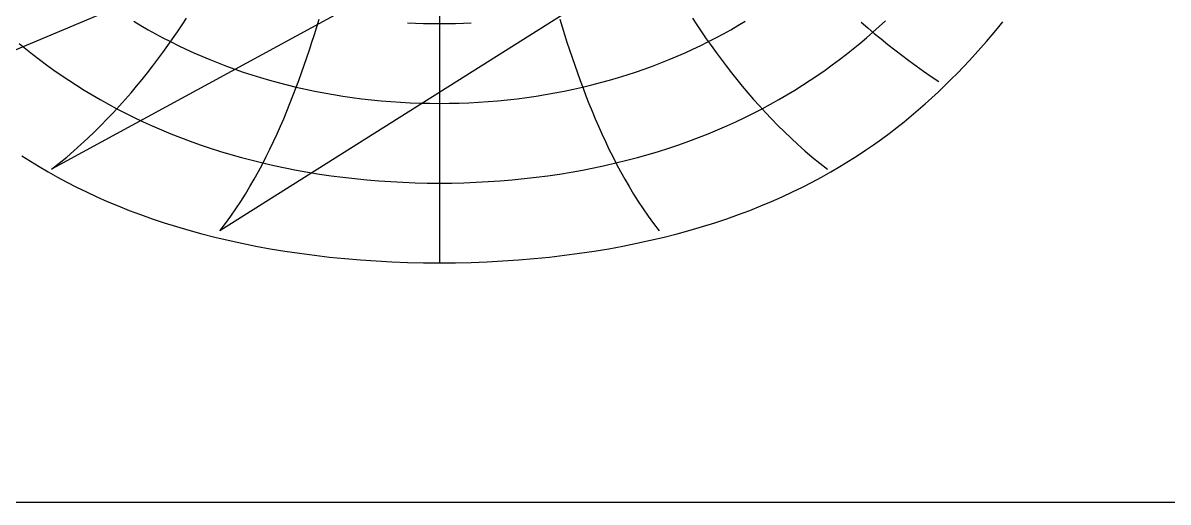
# Model space of a CAD drawing. Header units: millimetres. Extents: x -126 to 126, y -63 to 63.
# Drawn here: x -36.5 to 63.8, y -62.8 to -20.9 of the extents above; entities that cross this region are included whole.
import ezdxf

# ---------------------------------------------------------------- set-up
doc = ezdxf.new("R2010")
doc.units = ezdxf.units.MM
doc.layers.add('ENGRAVE', color=7, linetype='Continuous')
doc.layers.add('GUIDE', color=3, linetype='Continuous')

msp = doc.modelspace()

# ---------------------------------------------------------------- linework, layer by layer
at = {"layer": 'ENGRAVE'}
for points in [[(105.9085, 39.7297), (-19.2427, -39.0915), (-18.754, -38.4505), (-18.2873, -37.8068), (-17.8409, -37.1606), (-17.4135, -36.5122), (-17.0036, -35.8616), (-16.6101, -35.2091), (-16.2319, -34.5547), (-15.8679, -33.8986), (-15.5172, -33.241), (-15.179, -32.5818), (-14.8523, -31.9213), (-14.5366, -31.2595), (-14.231, -30.5965), (-13.9351, -29.9324), (-13.6481, -29.2672), (-13.3696, -28.601), (-13.099, -27.9339), (-12.8359, -27.2659), (-12.5799, -26.5971), (-12.3305, -25.9275), (-12.0873, -25.2571), (-11.85, -24.5861), (-11.6183, -23.9145), (-11.3918, -23.2422), (-11.1703, -22.5693), (-10.9534, -21.896), (-10.7409, -21.2221), (-10.5326, -20.5477)], [(62.8319, 34.2829), (63.8222, 34.03), (64.7981, 33.765), (65.7592, 33.4885), (66.7054, 33.2006), (67.6366, 32.9018), (68.5526, 32.5923), (69.4534, 32.2726), (70.3392, 31.9429), (71.2098, 31.6035), (72.0655, 31.2548), (72.9062, 30.8971), (73.7323, 30.5308), (74.5439, 30.1561), (75.3412, 29.7733), (76.1244, 29.3827), (76.8938, 28.9846), (77.6496, 28.5794), (78.3922, 28.1671), (79.1217, 27.7482), (79.8386, 27.3229), (80.5431, 26.8913), (81.2355, 26.4539), (-43.7476, -26.0107)], [(90.9871, 34.2197), (-33.9843, -33.6924), (-33.3122, -33.1593), (-32.6595, -32.6207), (-32.0253, -32.0769), (-31.4087, -31.5283), (-30.809, -30.9751), (-30.2253, -30.4174), (-29.657, -29.8557), (-29.1033, -29.29), (-28.5636, -28.7206), (-28.0371, -28.1476), (-27.5234, -27.5714), (-27.0217, -26.992), (-26.5315, -26.4095), (-26.0524, -25.8243), (-25.5837, -25.2363), (-25.125, -24.6458), (-24.6758, -24.0528), (-24.2356, -23.4576), (-23.8041, -22.8601), (-23.3809, -22.2606), (-22.9654, -21.6591), (-22.5574, -21.0557), (-22.1566, -20.4506)], [(-36.8347, -22.6715), (-36.2475, -23.1501), (-35.6492, -23.6233), (-35.0398, -24.0906), (-34.4188, -24.5521), (-33.786, -25.0073), (-33.141, -25.4561), (-32.4837, -25.8983), (-31.8137, -26.3336), (-31.1308, -26.7617), (-30.4346, -27.1824), (-29.725, -27.5954), (-29.0017, -28.0005), (-28.2645, -28.3973), (-27.5132, -28.7855), (-26.7475, -29.1648), (-25.9674, -29.535), (-25.1727, -29.8957), (-24.3633, -30.2466), (-23.5391, -30.5874), (-22.7002, -30.9177), (-21.8465, -31.2373), (-20.978, -31.5457), (-20.0949, -31.8427), (-19.1973, -32.1278), (-18.2853, -32.4009), (-17.3594, -32.6614), (-16.4197, -32.9092), (-15.4666, -33.1439), (-14.5006, -33.3651), (-13.5221, -33.5726), (-12.5317, -33.766), (-11.5301, -33.9452), (-10.5178, -34.1097), (-9.4956, -34.2594), (-8.4644, -34.394), (-7.425, -34.5133), (-6.3783, -34.6171), (-5.3251, -34.7052), (-4.2667, -34.7775), (-3.2038, -34.8339), (-2.1377, -34.8743), (-1.0694, -34.8985), (0, -34.9066), (1.0694, -34.8985), (2.1377, -34.8743), (3.2038, -34.8339), (4.2667, -34.7775), (5.3251, -34.7052), (6.3783, -34.6171), (7.425, -34.5133), (8.4644, -34.394), (9.4956, -34.2594), (10.5178, -34.1097), (11.5301, -33.9452), (12.5317, -33.766), (13.5221, -33.5726), (14.5006, -33.3651), (15.4666, -33.1439), (16.4197, -32.9092), (17.3594, -32.6614), (18.2853, -32.4009), (19.1973, -32.1278), (20.0949, -31.8427), (20.978, -31.5457), (21.8465, -31.2373), (22.7002, -30.9177), (23.5391, -30.5874), (24.3633, -30.2466), (25.1727, -29.8957), (25.9674, -29.535), (26.7475, -29.1648), (27.5132, -28.7855), (28.2645, -28.3973), (29.0017, -28.0005), (29.725, -27.5954), (30.4346, -27.1824), (31.1308, -26.7617), (31.8137, -26.3336), (32.4837, -25.8983), (33.141, -25.4561), (33.786, -25.0073), (34.4188, -24.5521), (35.0398, -24.0906), (35.6492, -23.6233), (36.2475, -23.1501), (36.8347, -22.6715), (37.4114, -22.1875), (37.9777, -21.6984), (38.5339, -21.2044), (39.0804, -20.7056)], [(-36.5864, -32.5175), (-35.8381, -32.9931), (-35.0705, -33.4616), (-34.2829, -33.9225), (-33.4746, -34.3755), (-32.6449, -34.8202), (-31.7933, -35.2563), (-30.9192, -35.6832), (-30.0218, -36.1005), (-29.1007, -36.5077), (-28.1554, -36.9044), (-27.1853, -37.2901), (-26.19, -37.6642), (-25.1693, -38.0263), (-24.1229, -38.3757), (-23.0505, -38.7119), (-21.9522, -39.0344), (-20.828, -39.3425), (-19.6781, -39.6358), (-18.5029, -39.9135), (-17.3028, -40.1752), (-16.0787, -40.4202), (-14.8312, -40.6481), (-13.5615, -40.8582), (-12.2708, -41.0501), (-10.9605, -41.2232), (-9.6322, -41.3771), (-8.2877, -41.5114), (-6.9289, -41.6257), (-5.5581, -41.7197), (-4.1774, -41.7931), (-2.7891, -41.8457), (-1.3958, -41.8774), (0, -41.8879), (1.3958, -41.8774), (2.7891, -41.8457), (4.1774, -41.7931), (5.5581, -41.7197), (6.9289, -41.6257), (8.2877, -41.5114), (9.6322, -41.3771), (10.9605, -41.2232), (12.2708, -41.0501), (13.5615, -40.8582), (14.8312, -40.6481), (16.0787, -40.4202), (17.3028, -40.1752), (18.5029, -39.9135), (19.6781, -39.6358), (20.828, -39.3425), (21.9522, -39.0344), (23.0505, -38.7119), (24.1229, -38.3757), (25.1693, -38.0263), (26.19, -37.6642), (27.1853, -37.2901), (28.1554, -36.9044), (29.1007, -36.5077), (30.0218, -36.1005), (30.9192, -35.6832), (31.7933, -35.2563), (32.6449, -34.8202), (33.4746, -34.3755), (34.2829, -33.9225), (35.0705, -33.4616), (35.8381, -32.9931), (36.5864, -32.5175), (37.316, -32.0351), (38.0275, -31.5462), (38.7216, -31.0512), (39.3989, -30.5502), (40.0602, -30.0437), (40.7058, -29.5318), (41.3366, -29.0149), (41.9529, -28.4931), (42.5555, -27.9668), (43.1449, -27.4361), (43.7215, -26.9012), (44.2859, -26.3623), (44.8387, -25.8197), (45.3802, -25.2735), (45.911, -24.7238), (46.4314, -24.1709), (46.942, -23.6149), (47.4432, -23.0559), (47.9353, -22.4941), (48.4187, -21.9297), (48.8939, -21.3626), (49.3612, -20.7932)], [(-26.7784, -20.7417), (-26.1542, -21.1132), (-25.5207, -21.4771), (-24.8779, -21.8333), (-24.2256, -22.1815), (-23.564, -22.5216), (-22.8929, -22.8533), (-22.2124, -23.1764), (-21.5225, -23.4907), (-20.8232, -23.796), (-20.1145, -24.0921), (-19.3966, -24.3787), (-18.6696, -24.6557), (-17.9335, -24.9227), (-17.1885, -25.1797), (-16.4348, -25.4264), (-15.6725, -25.6626), (-14.9019, -25.8881), (-14.1232, -26.1027), (-13.3367, -26.3062), (-12.5427, -26.4984), (-11.7415, -26.6791), (-10.9333, -26.8482), (-10.1187, -27.0055), (-9.298, -27.1508), (-8.4716, -27.284), (-7.6399, -27.4049), (-6.8035, -27.5135), (-5.9627, -27.6096), (-5.1181, -27.693), (-4.2702, -27.7638), (-3.4195, -27.8219), (-2.5666, -27.8671), (-1.712, -27.8994), (-0.8563, -27.9188), (0, -27.9253), (0.8563, -27.9188), (1.712, -27.8994), (2.5666, -27.8671), (3.4195, -27.8219), (4.2702, -27.7638), (5.1181, -27.693), (5.9627, -27.6096), (6.8035, -27.5135), (7.6399, -27.4049), (8.4716, -27.284), (9.298, -27.1508), (10.1187, -27.0055), (10.9333, -26.8482), (11.7415, -26.6791), (12.5427, -26.4984), (13.3367, -26.3062), (14.1232, -26.1027), (14.9019, -25.8881), (15.6725, -25.6626), (16.4348, -25.4264), (17.1885, -25.1797), (17.9335, -24.9227), (18.6696, -24.6557), (19.3966, -24.3787), (20.1145, -24.0921), (20.8232, -23.796), (21.5225, -23.4907), (22.2124, -23.1764), (22.8929, -22.8533), (23.564, -22.5216), (24.2256, -22.1815), (24.8779, -21.8333), (25.5207, -21.4771), (26.1542, -21.1132), (26.7784, -20.7417)], [(-2.7891, -20.8596), (-2.093, -20.8965), (-1.3958, -20.9229), (-0.6981, -20.9387), (0, -20.944), (0.6981, -20.9387), (1.3958, -20.9229), (2.093, -20.8965), (2.7891, -20.8596)], [(0, -20.2458), (0, -20.944), (0, -21.6421), (0, -22.3402), (0, -23.0383), (0, -23.7365), (0, -24.4346), (0, -25.1327), (0, -25.8309), (0, -26.529), (0, -27.2271), (0, -27.9253), (0, -28.6234), (0, -29.3215), (0, -30.0197), (0, -30.7178), (0, -31.4159), (0, -32.1141), (0, -32.8122), (0, -33.5103), (0, -34.2085), (0, -34.9066), (0, -35.6047), (0, -36.3028), (0, -37.001), (0, -37.6991), (0, -38.3972), (0, -39.0954), (0, -39.7935), (0, -40.4916), (0, -41.1898), (0, -41.8879)], [(10.5326, -20.5477), (10.7409, -21.2221), (10.9534, -21.896), (11.1703, -22.5693), (11.3918, -23.2422), (11.6183, -23.9145), (11.85, -24.5861), (12.0873, -25.2571), (12.3305, -25.9275), (12.5799, -26.5971), (12.8359, -27.2659), (13.099, -27.9339), (13.3696, -28.601), (13.6481, -29.2672), (13.9351, -29.9324), (14.231, -30.5965), (14.5366, -31.2595), (14.8523, -31.9213), (15.179, -32.5818), (15.5172, -33.241), (15.8679, -33.8986), (16.2319, -34.5547), (16.6101, -35.2091), (17.0036, -35.8616), (17.4135, -36.5122), (17.8409, -37.1606), (18.2873, -37.8068), (18.754, -38.4505), (19.2427, -39.0915)], [(22.1566, -20.4506), (22.5574, -21.0557), (22.9654, -21.6591), (23.3809, -22.2606), (23.8041, -22.8601), (24.2356, -23.4576), (24.6758, -24.0528), (25.125, -24.6458), (25.5837, -25.2363), (26.0524, -25.8243), (26.5315, -26.4095), (27.0217, -26.992), (27.5234, -27.5714), (28.0371, -28.1476), (28.5636, -28.7206), (29.1033, -29.29), (29.657, -29.8557), (30.2253, -30.4174), (30.809, -30.9751), (31.4087, -31.5283), (32.0253, -32.0769), (32.6595, -32.6207), (33.3122, -33.1593), (33.9843, -33.6924)], [(36.9465, -20.8178), (37.5185, -21.3105), (38.0989, -21.7997), (38.6879, -22.2851), (39.2858, -22.7665), (39.893, -23.2438), (40.5098, -23.7168), (41.1363, -24.1853), (41.7731, -24.6491), (42.4204, -25.1081), (43.0784, -25.5621), (43.7476, -26.0107)]]:
    msp.add_lwpolyline(points, dxfattribs=at)
at = {"layer": 'GUIDE'}
msp.add_lwpolyline([(-125.6637, -62.8319), (125.6637, -62.8319), (125.6637, 62.8319), (-125.6637, 62.8319)], close=True, dxfattribs=at)

doc.saveas('drawing.dxf')
